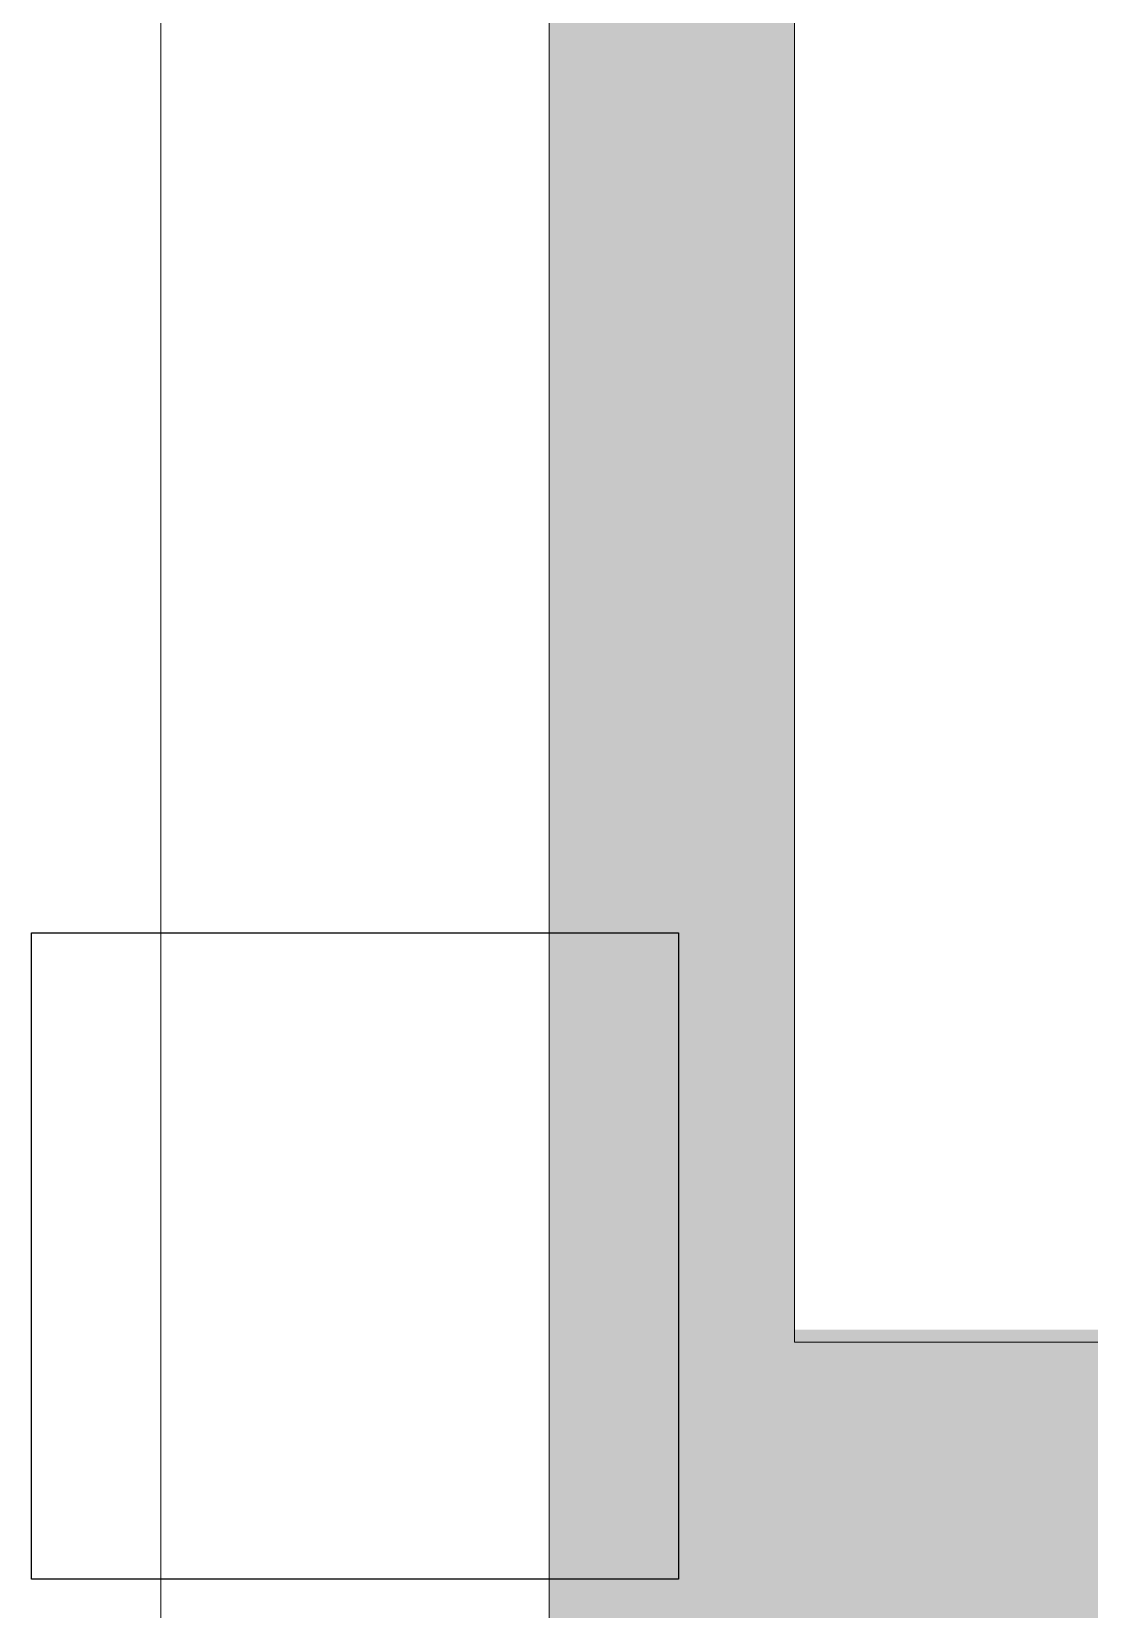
# Model space of a CAD drawing. Header units: metres. Extents: x 512 to 829, y -209 to 245.
# Drawn here: x 655.303 to 655.715, y -157.698 to -157.084 of the extents above; entities that cross this region are included whole.
import ezdxf

# ---------------------------------------------------------------- set-up
doc = ezdxf.new("R2010")
doc.units = ezdxf.units.M
doc.header["$LTSCALE"] = 0.508
doc.set_wipeout_variables(frame=1)
for name, color, linetype, lineweight in [('03', 3, 'Continuous', 15), ('EQUIPAMENTO', 3, 'Continuous', 0), ('USO-Capela', 201, 'Continuous', 15)]:
    doc.layers.add(name, color=color, linetype=linetype, lineweight=lineweight)
doc.layers.add('PENA06', color=6, linetype='Continuous')

msp = doc.modelspace()

# ---------------------------------------------------------------- hatches: boundary and pattern name
at = {"layer": 'USO-Capela', "transparency": 33554559}
h = msp.add_hatch(color=256, dxfattribs=at)
h.dxf.hatch_style = 1
h.paths.add_polyline_path([(655.50446, -160.31508), (659.4169, -160.32111), (659.4169, -163.46803), (662.02446, -163.46803), (662.02446, -151.76961), (655.50446, -151.76961)])

# ---------------------------------------------------------------- linework, layer by layer
at = {"layer": '03'}
for p, q in [((655.35357, -150.1634), (655.35357, -160.31508)), ((655.50446, -150.1986), (655.50446, -160.31508))]:
    msp.add_line(p, q, dxfattribs=at)
at = {"layer": 'PENA06'}
msp.add_lwpolyline([(655.30328, -157.68594), (655.30328, -157.43447), (655.55475, -157.43447), (655.55475, -157.68594)], close=True, dxfattribs=at)

# ---------------------------------------------------------------- next in the draw order: wipeouts: each hides what was drawn before it
at = {"color": 7, "linetype": 'Continuous', "lineweight": 5}
msp.add_wipeout([(655.5999, -157.58883), (657.9999, -157.58883), (657.9999, -156.48883), (655.5999, -156.48883)], dxfattribs=at).dxf.layer = 'EQUIPAMENTO'

# ---------------------------------------------------------------- next in the draw order: linework, layer by layer
at = {"layer": 'EQUIPAMENTO', "color": 7, "linetype": 'Continuous', "lineweight": 5}
msp.add_lwpolyline([(655.5999, -157.5937), (657.9999, -157.5937), (657.9999, -156.4937), (655.5999, -156.4937)], close=True, dxfattribs=at)
at = {"layer": 'USO-Capela', "flags": 128}
msp.add_lwpolyline([(655.50446, -160.31508), (659.4169, -160.32111), (659.4169, -163.46803), (662.02446, -163.46803), (662.02446, -151.76961), (655.50446, -151.76961)], close=True, dxfattribs=at)

doc.saveas('drawing.dxf')
